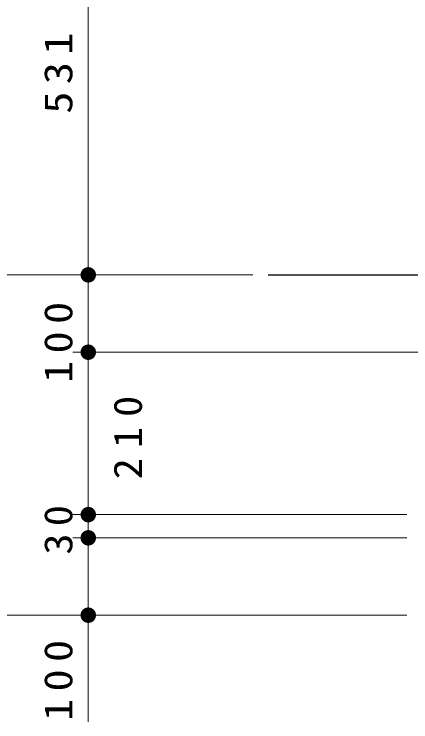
# Model space of a CAD drawing. Units: millimetres on the paper, with parts at other scales. Extents: x -365 to 10, y -38 to 257.
# Drawn here: x -111.17 to -85.5, y 65.63 to 111.37 of the extents above; entities that cross this region are included whole.
import ezdxf

# ---------------------------------------------------------------- set-up
doc = ezdxf.new("R2010")
doc.units = ezdxf.units.MM
doc.layers.add('LY_1', color=7, linetype='Continuous', lineweight=25)
doc.styles.add('ＭＳ ゴシック', font='')
doc.styles.get('ＭＳ ゴシック').set_extended_font_data('MS Gothic')

# ---------------------------------------------------------------- blocks, each defined once
blk = doc.blocks.new('filled_dot')
at = {"color": 0, "linetype": 'Continuous', "lineweight": -2, "const_width": 1.25}
blk.add_lwpolyline([(-0.625, 0, 1), (0.625, 0, 1)], format="xyb", close=True, dxfattribs=at)

msp = doc.modelspace()

# ---------------------------------------------------------------- linework, layer by layer
at = {"layer": 'LY_1', "lineweight": 13}
for p, q in [((-106.375, 94.521), (-106.375, 121.071)), ((-95.725, 94.521), (-117.375, 94.521)), ((-95.725, 94.521), (-107.375, 94.521)), ((-106.375, 89.521), (-106.375, 94.521)), ((-82.75, 89.521), (-107.375, 89.521)), ((-106.375, 79.021), (-106.375, 89.521)), ((-85.75, 79.021), (-107.375, 79.021)), ((-106.375, 77.521), (-106.375, 79.021)), ((-85.75, 77.521), (-107.375, 77.521)), ((-106.375, 65.626), (-106.375, 77.521)), ((-85.75, 72.521), (-117.375, 72.521))]:
    msp.add_line(p, q, dxfattribs=at)
at = {"layer": 'LY_1'}
msp.add_line((-94.725, 94.521), (-70.625, 94.521), dxfattribs=at)

# ---------------------------------------------------------------- block references
at = {"layer": 'LY_1', "lineweight": 13, "xscale": 0.4, "yscale": 0.4}
for p, rotation in [((-106.375, 94.521), 270), ((-106.375, 94.521), 90), ((-106.375, 89.521), 270), ((-106.375, 89.521), 90), ((-106.375, 79.021), 270), ((-106.375, 79.021), 90), ((-106.375, 77.521), 270), ((-106.375, 72.521), 90)]:
    msp.add_blockref('filled_dot', p, dxfattribs=dict(at, rotation=rotation))

# ---------------------------------------------------------------- texts
at = {"layer": 'LY_1', "char_height": 1.833, "rotation": 90, "style": 'ＭＳ ゴシック'}
for s, insert, attachment_point in [('\\T1.33;\\W1.15;531', (-107.375, 107.796), 8), ('\\T1.33;\\W1.15;100', (-107.375, 90.393), 8), ('\\T1.47;\\W1.1;210', (-102.875, 81.302), 7), ('\\T1.34;\\W1.1;30', (-107.375, 78.271), 8), ('\\T1.33;\\W1.15;100', (-107.375, 68.542), 8)]:
    msp.add_mtext(s, dxfattribs=dict(at, insert=insert, attachment_point=attachment_point))

doc.saveas('drawing.dxf')
